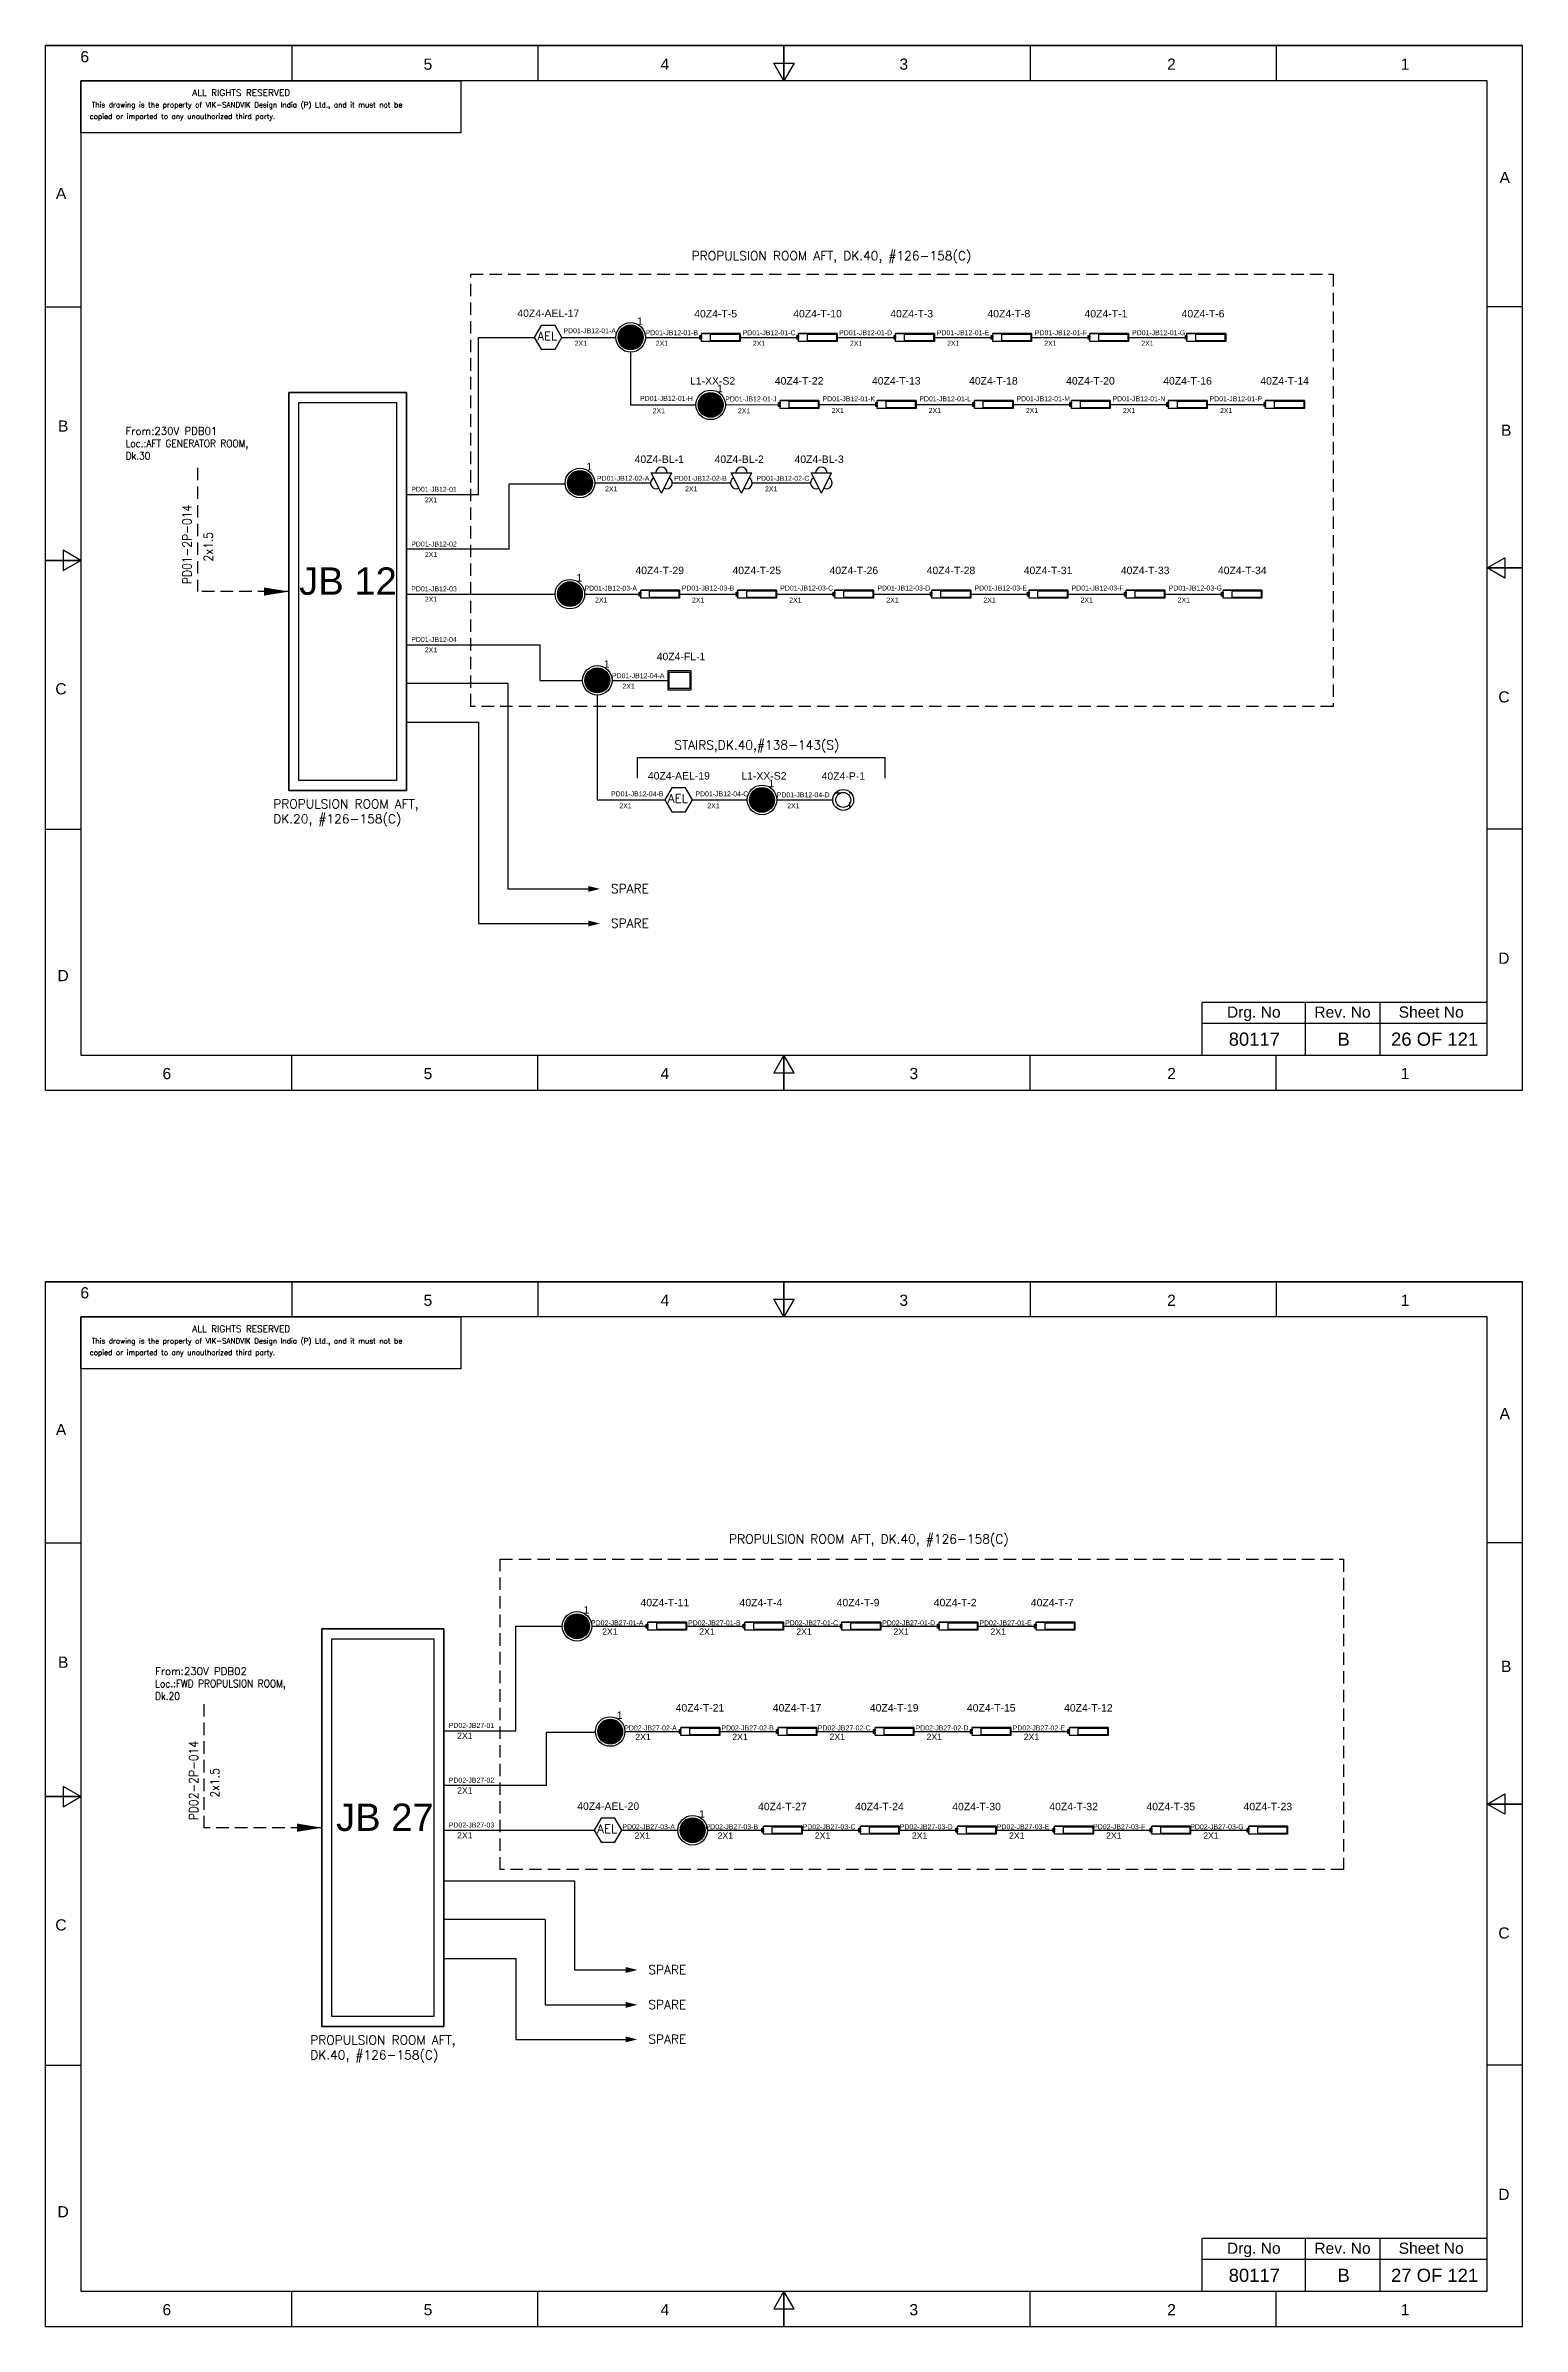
# Model space of a CAD drawing. Header units: inches. Extents: x -3311 to 1429, y -713 to 2436.
# Drawn here: x 180.5 to 477.5, y 1612.5 to 2071.1 of the extents above; entities that cross this region are included whole.
import ezdxf
from ezdxf.enums import TextEntityAlignment as Align

# ---------------------------------------------------------------- set-up
doc = ezdxf.new("R2010")
doc.units = ezdxf.units.IN
doc.linetypes.add('HIDDEN', pattern=[0.375, 0.25, -0.125])
doc.linetypes.add('SOLID', pattern=[0])
for name, color, linetype, lineweight in [('ELEC_TXT-025', 1, 'Continuous', 25), ('HEL-025', 1, 'Continuous', 25), ('HEL-035', 2, 'Continuous', 35)]:
    doc.layers.add(name, color=color, linetype=linetype, lineweight=lineweight)
doc.layers.add('LINE', color=3, linetype='SOLID')
doc.styles.add('_NORMAL', font='arial.ttf')
doc.styles.add('ROMANS', font='simplex.shx', dxfattribs={"width": 0.88})
doc.styles.get("Standard").update_dxf_attribs({"font": 'arial.ttf'})
doc.dimstyles.get("Standard").update_dxf_attribs({"dimtxt": 0.18, "dimasz": 0.18, "dimexe": 0.18, "dimexo": 0.0625, "dimgap": 0.09, "dimtad": 0, "dimtih": 1, "dimtoh": 1, "dimdec": 4, "dimzin": 0, "dimdsep": 46, "dimtxsty": 'Standard', "dimcen": 0.09, "dimadec": 0, "dimazin": 0, "dimtfac": 1, "dimtdec": 4, "dimtofl": 0, "dimtmove": 0, "dimatfit": 3, "dimfxl": 1, "dimtolj": 1, "dimtzin": 0, "dimarcsym": 0})
pattern_1 = [(0, (0, 0), (0, 6.985), [5.08, -1.905]), (90, (0, 0), (-6.985, 4e-16), [5.08, -1.905])]

# ---------------------------------------------------------------- blocks, each defined once
blk = doc.blocks.new('fr')
at = {"color": 7, "linetype": 'Continuous'}
for p, q in [((33763.99, 4500.4), (33466.99, 4500.4)), ((33466.99, 4500.4), (33763.99, 4500.4)), ((33466.99, 4290.33), (33466.99, 4500.4)), ((33516.49, 4500.4), (33516.49, 4493.33)), ((33565.99, 4500.4), (33565.99, 4493.33)), ((33615.49, 4500.4), (33615.49, 4493.33)), ((33615.49, 4493.33), (33615.49, 4500.4)), ((33615.49, 4500.4), (33615.49, 4493.33)), ((33664.99, 4500.4), (33664.99, 4493.33)), ((33714.49, 4500.4), (33714.49, 4493.33)), ((33763.99, 4290.33), (33763.99, 4500.4)), ((33763.99, 4290.33), (33763.99, 4500.4)), ((33615.49, 4493.33), (33613.45, 4496.87)), ((33613.45, 4496.87), (33617.53, 4496.87)), ((33617.53, 4496.87), (33615.49, 4493.33)), ((33756.92, 4493.33), (33474.06, 4493.33)), ((33474.06, 4493.33), (33474.06, 4297.41)), ((33756.92, 4297.41), (33756.92, 4493.33)), ((33466.99, 4447.89), (33474.06, 4447.89)), ((33763.99, 4447.89), (33756.92, 4447.89)), ((33474.06, 4396.87), (33470.53, 4398.91)), ((33470.53, 4398.91), (33470.53, 4394.83)), ((33466.99, 4396.87), (33474.06, 4396.87)), ((33474.06, 4396.87), (33466.99, 4396.87)), ((33466.99, 4396.87), (33474.06, 4396.87)), ((33470.53, 4394.83), (33474.06, 4396.87)), ((33756.92, 4395.37), (33760.45, 4397.41)), ((33763.99, 4395.37), (33756.92, 4395.37)), ((33760.45, 4393.33), (33756.92, 4395.37)), ((33756.92, 4395.37), (33763.99, 4395.37)), ((33763.99, 4395.37), (33756.92, 4395.37)), ((33760.45, 4397.41), (33760.45, 4393.33)), ((33466.99, 4342.85), (33474.06, 4342.85)), ((33763.99, 4342.85), (33756.92, 4342.85)), ((33474.06, 4297.41), (33756.92, 4297.41)), ((33516.49, 4290.33), (33516.49, 4297.41)), ((33565.99, 4290.33), (33565.99, 4297.41)), ((33615.49, 4297.41), (33613.45, 4293.87)), ((33613.45, 4293.87), (33617.53, 4293.87)), ((33615.49, 4290.33), (33615.49, 4297.41)), ((33617.53, 4293.87), (33615.49, 4297.41)), ((33615.49, 4297.41), (33615.49, 4290.33)), ((33615.49, 4290.33), (33615.49, 4297.41)), ((33664.99, 4290.33), (33664.99, 4297.41)), ((33714.49, 4290.33), (33714.49, 4297.41)), ((33466.99, 4290.33), (33763.99, 4290.33)), ((33466.99, 4290.33), (33763.99, 4290.33))]:
    blk.add_line(p, q, dxfattribs=at)
at = {"color": 7, "style": '_NORMAL'}
for s, p in [('6', (33474.86, 4498.18)), ('5', (33543.88, 4496.68)), ('4', (33591.52, 4496.68)), ('3', (33639.57, 4496.68)), ('2', (33693.41, 4496.68)), ('1', (33740.39, 4496.68)), ('A', (33760.45, 4473.88)), ('A', (33470.1, 4470.68)), ('B', (33470.52, 4423.9)), ('B', (33760.74, 4423.06)), ('C', (33470.08, 4371.07)), ('C', (33760.29, 4369.44)), ('D', (33760.27, 4316.89)), ('D', (33470.51, 4313.39)), ('6', (33491.37, 4293.69)), ('5', (33543.89, 4293.69)), ('4', (33591.53, 4293.69)), ('3', (33641.59, 4293.69)), ('2', (33693.43, 4293.69)), ('1', (33740.41, 4293.69))]:
    blk.add_text(s, height=2.25, dxfattribs=at).set_placement(p, align=Align.MIDDLE_CENTER)
blk = doc.blocks.new('A$C4BAD7D21')
at = {"layer": 'HEL-025'}
blk.add_lwpolyline([(-34000, 0), (-34000, 2086), (-18714, 2086), (-18714, 0)], close=True, dxfattribs=at)
at = {"layer": 'HEL-025', "style": 'ROMANS'}
for s, p in [('This drawing is the property of VIK-SANDVIK Design India (P) Ltd., and it must not be', (-33558, 1016)), (' copied or imparted to any unauthorized third party.', (-33785, 550))]:
    blk.add_text(s, height=210, dxfattribs=at).set_placement(p)
at = {"layer": 'HEL-035', "style": 'ROMANS'}
blk.add_text('     ALL RIGHTS RESERVED', height=262.5, dxfattribs=at).set_placement((-30497, 1476))
blk = doc.blocks.new('13')
for points in [[(436.88, 1959.44), (441.46, 1959.44), (441.46, 1955.44), (436.88, 1955.44)], [(437.07, 1959.08), (441.26, 1959.08), (441.26, 1955.8), (437.07, 1955.8)]]:
    blk.add_lwpolyline(points, close=True)
blk = doc.blocks.new('LED FLOOD LIGHT 100W')
blk.add_blockref('13', (5123.55, -712.19))
blk.add_attdef('TAG_NO', (5558.98, 1249.67), '', height=1.5)
blk = doc.blocks.new('FIXED_KEY_SWITCH')
h = blk.add_hatch(color=1)
h.dxf.hatch_style = 1
edge = h.paths.add_edge_path()
edge.add_arc((848.13, 1737.46), 2.5, 0, 360)
at = {"color": 1}
blk.add_circle((848.13, 1737.46), 2.5, dxfattribs=at)
at = {"color": 7, "insert": (849.44, 1741.5), "char_height": 1.5, "attachment_point": 1, "style": '_NORMAL'}
blk.add_mtext_dynamic_manual_height_columns('1', width=1.5, gutter_width=7.5, heights=[0], dxfattribs=at)
blk = doc.blocks.new('SWT')
blk.add_blockref('FIXED_KEY_SWITCH', (0, 0))
blk.add_attdef('TAG_NO', (844.55, 1741.11), '', height=1.5)
blk = doc.blocks.new('2A')
at = {"color": 7, "lineweight": -3, "ltscale": 2.5}
blk.add_line((790.02, 1997.62, -0.03), (782.23, 1997.62, -0.03), dxfattribs=at)
at = {"color": 7, "lineweight": -3, "ltscale": 2.5, "elevation": -0.03}
for points in [[(781.91, 1997.21), (782.23, 1997.21), (782.23, 1996.94), (781.91, 1996.94)], [(781.91, 1996.7), (782.23, 1996.7), (782.23, 1996.44), (781.91, 1996.44)], [(782.23, 1997.62), (790.02, 1997.62), (790.02, 1996.02), (782.23, 1996.02)], [(784.03, 1997.5), (789.88, 1997.5), (789.88, 1996.14), (784.03, 1996.14)]]:
    blk.add_lwpolyline(points, close=True, dxfattribs=at)
blk = doc.blocks.new('LED TUBE LIGHT 30W')
blk.add_blockref('2A', (179.91, -357.89))
blk.add_attdef('TAG_NO.', (962.52, 1642.97), '', height=1.5)
blk = doc.blocks.new('AEL')
at = {"color": 4}
blk.add_lwpolyline([(989.98, -190.09), (992.75, -190.09), (994.14, -187.69), (992.75, -185.28), (989.98, -185.28), (988.59, -187.69)], close=True, dxfattribs=at)
at = {"color": 4, "style": 'ROMANS'}
blk.add_text('AEL', height=1.725, dxfattribs=at).set_placement((989.2, -188.27))
blk = doc.blocks.new('AEL_L')
blk.add_blockref('AEL', (0, 0))
blk.add_attdef('TAG_NO', (986.55, -183.59), '', height=1.5)
blk = doc.blocks.new('1')
h = blk.add_hatch()
h.set_pattern_fill('ANGLE', color=6)
h.set_pattern_definition(pattern_1)
h.paths.add_polyline_path([(303.23, 2044.43, 1), (306.22, 2044.43, 1)], flags=0)
h.paths.add_polyline_path([(302.63, 2044.43, 1), (306.83, 2044.43, 1)])
h.paths.add_polyline_path([(306.22, 2044.43, -1), (303.23, 2044.43, -1)], flags=16)
h = blk.add_hatch()
h.set_pattern_fill('ANGLE', color=6)
h.set_pattern_definition(pattern_1)
h.paths.add_polyline_path([(303.23, 2044.43, 1), (306.22, 2044.43, 1)])
at = {"color": 6}
for radius in [2.1, 1.5]:
    blk.add_circle((304.73, 2044.43), radius, dxfattribs=at)
blk = doc.blocks.new('LED PENDENT LIGHT 15W')
blk.add_blockref('1', (0, 0))
blk.add_attdef('TAG_NO', (301.63, 2048.1), '', height=1.5)
blk = doc.blocks.new('11')
for p, q in [((438, 1973.54, -0.08), (442.11, 1973.54, -0.08)), ((440.05, 1969.42, -0.08), (438, 1973.54, -0.08)), ((440.05, 1969.42, -0.08), (442.11, 1973.54, -0.08))]:
    blk.add_line(p, q)
for centre, start, end in [((439.02, 1971.48, -0.08), 116.5651, 296.5651), ((440.05, 1973.54, -0.08), 0, 180), ((441.08, 1971.48, -0.08), 243.4349, 63.4349)]:
    blk.add_arc(centre, 1.15, start, end)
blk = doc.blocks.new('BILGE LIGHT')
blk.add_blockref('11', (1524.93, -1711.73))
blk.add_attdef('TAG_NO', (1960.14, 263.52), '', height=1.5)

msp = doc.modelspace()

# ---------------------------------------------------------------- linework, layer by layer
for p, q in [((267.56, 1980.85), (267.56, 2012.46)), ((298.19, 2009.49, -0.03), (298.19, 1998.89, -0.03)), ((273.48, 1942.86), (253.1, 1942.86)), ((291.49, 1940.51), (291.49, 1919.45)), ((299.53, 1928, -0.03), (349.29, 1928, -0.03)), ((275.09, 1732.27), (275.09, 1753.27)), ((281.01, 1694.28), (260.62, 1694.28))]:
    msp.add_line(p, q)
at = {"color": 7, "linetype": 'Continuous'}
for p, q in [((470.46, 1878.73), (413.14, 1878.73)), ((413.14, 1868.14), (413.14, 1878.73)), ((433.91, 1868.14), (433.91, 1878.73)), ((448.93, 1868.14), (448.93, 1878.73)), ((413.14, 1874.55), (470.46, 1874.55)), ((470.46, 1630.15), (413.14, 1630.15)), ((413.14, 1619.56), (413.14, 1630.15)), ((433.91, 1619.56), (433.91, 1630.15)), ((448.93, 1619.56), (448.93, 1630.15)), ((413.14, 1625.97), (470.46, 1625.97))]:
    msp.add_line(p, q, dxfattribs=at)
at = {"linetype": 'HIDDEN', "ltscale": 10}
for points in [[(266.05, 2025.18), (439.46, 2025.18), (439.46, 1938.25), (266.05, 1938.25)], [(271.95, 1766.74), (441.54, 1766.74), (441.54, 1704.36), (271.95, 1704.36)]]:
    msp.add_lwpolyline(points, close=True, dxfattribs=at)
for points in [[(211.06, 1986.22), (211.06, 1961.35)], [(212.38, 1737.64), (212.38, 1712.77)]]:
    msp.add_lwpolyline(points, dxfattribs=at)
for points in [[(289.66, 1901.55, 1.18, 0, 0), (292.02, 1901.55, 0, 0, 0)], [(289.66, 1894.6, 1.18, 0, 0), (292.02, 1894.6, 0, 0, 0)], [(297.19, 1684.16, 1.18, 0, 0), (299.54, 1684.16, 0, 0, 0)], [(297.19, 1677.14, 1.18, 0, 0), (299.54, 1677.14, 0, 0, 0)], [(297.19, 1670.19, 1.18, 0, 0), (299.54, 1670.19, 0, 0, 0)]]:
    msp.add_lwpolyline(points, format="xyseb")
at = {"layer": 'LINE', "color": 0}
for p, q in [((267.56, 2012.46), (278.82, 2012.46)), ((284.37, 2012.46), (295.22, 2012.46, -0.03)), ((301.17, 2012.46, -0.03), (312.42, 2012.46, -0.05)), ((320.22, 2012.46, -0.05), (331.95, 2012.46, -0.08)), ((339.75, 2012.46, -0.08), (351.48, 2012.46, -0.11)), ((359.27, 2012.46, -0.11), (371, 2012.46, -0.13)), ((378.8, 2012.46, -0.13), (390.53, 2012.46, -0.16)), ((398.33, 2012.46, -0.16), (410.06, 2012.46, -0.19)), ((229.48, 2001.35), (229.48, 1921.35)), ((253.1, 2001.35), (229.48, 2001.35)), ((253.1, 1921.35), (253.1, 2001.35)), ((298.19, 1998.89, -0.03), (311.31, 1998.89, -0.05)), ((317.26, 1998.89, -0.05), (328.25, 1998.95, -0.05)), ((336.05, 1998.95, -0.05), (347.78, 1998.95, -0.08)), ((355.58, 1998.95, -0.08), (367.31, 1998.95, -0.11)), ((375.11, 1998.95, -0.11), (386.83, 1998.95, -0.13)), ((394.63, 1998.95, -0.13), (406.36, 1998.95, -0.16)), ((414.16, 1998.95, -0.16), (425.89, 1998.95, -0.19)), ((273.77, 1969.85), (273.77, 1983.03)), ((273.77, 1983.03), (285.02, 1983.03)), ((290.97, 1983.18, 0), (302.22, 1983.18, -0.03)), ((306.57, 1983.18, -0.03), (318.3, 1983.18, -0.05)), ((322.65, 1983.18, -0.05), (334.38, 1983.18, -0.08)), ((253.1, 1980.85), (267.56, 1980.85)), ((273.77, 1969.85), (253.1, 1969.85)), ((253.1, 1960.83), (282.99, 1960.83)), ((288.94, 1960.83, 0), (300.2, 1960.83, -0.03)), ((308, 1960.83, -0.03), (319.72, 1960.83, -0.05)), ((327.52, 1960.83, -0.05), (339.25, 1960.83, -0.08)), ((347.05, 1960.83, -0.08), (358.78, 1960.83, -0.11)), ((366.58, 1960.83, -0.11), (378.3, 1960.83, -0.14)), ((386.1, 1960.83, -0.14), (397.83, 1960.83, -0.16)), ((405.63, 1960.83, -0.16), (417.36, 1960.83, -0.19)), ((253.1, 1950.66), (279.99, 1950.66)), ((279.99, 1943.49), (279.99, 1950.66)), ((273.48, 1942.86), (273.48, 1901.55)), ((279.99, 1943.49), (288.51, 1943.49)), ((294.46, 1943.49, 0), (305.72, 1943.49, -0.03)), ((253.1, 1935.06), (267.56, 1935.06)), ((267.56, 1935.06), (267.56, 1894.6)), ((299.53, 1928, -0.03), (299.53, 1923.81, -0.03)), ((349.29, 1928, -0.03), (349.29, 1923.81, -0.03)), ((229.48, 1921.35), (253.1, 1921.35)), ((291.49, 1919.45), (305.08, 1919.45, -0.03)), ((310.63, 1919.45, -0.03), (321.63, 1919.45, -0.03)), ((327.58, 1919.45, -0.03), (338.84, 1919.45, -0.05)), ((273.48, 1901.55), (289.75, 1901.55)), ((267.56, 1894.6), (289.75, 1894.6)), ((236.11, 1752.77), (236.11, 1672.77)), ((260.62, 1752.77), (236.11, 1752.77)), ((260.62, 1672.77), (260.62, 1752.77)), ((275.09, 1753.27), (284.43, 1753.27)), ((290.38, 1753.27, 0), (301.63, 1753.27, -0.03)), ((309.43, 1753.27, -0.03), (321.16, 1753.27, -0.05)), ((328.95, 1753.27, -0.05), (340.68, 1753.27, -0.08)), ((348.48, 1753.27, -0.08), (360.21, 1753.27, -0.11)), ((368.01, 1753.27, -0.11), (379.74, 1753.27, -0.14)), ((260.62, 1732.27), (275.09, 1732.27)), ((281.3, 1721.27), (281.3, 1731.95)), ((281.3, 1731.95), (291.1, 1731.95)), ((297.05, 1732.1, 0), (308.3, 1732.1, -0.03)), ((316.1, 1732.1, -0.03), (327.83, 1732.1, -0.05)), ((335.63, 1732.1, -0.05), (347.36, 1732.1, -0.08)), ((355.16, 1732.1, -0.08), (366.88, 1732.1, -0.11)), ((374.68, 1732.1, -0.11), (386.41, 1732.1, -0.14)), ((281.3, 1721.27), (260.62, 1721.27)), ((260.62, 1712.25), (290.86, 1712.25)), ((296.42, 1712.25), (307.67, 1712.25, -0.03)), ((313.62, 1712.25, -0.03), (324.87, 1712.25, -0.05)), ((332.67, 1712.25, -0.05), (344.4, 1712.25, -0.08)), ((352.2, 1712.25, -0.08), (363.93, 1712.25, -0.11)), ((371.73, 1712.25, -0.11), (383.46, 1712.25, -0.14)), ((391.25, 1712.25, -0.14), (402.98, 1712.25, -0.16)), ((410.78, 1712.25, -0.16), (422.51, 1712.25, -0.19)), ((260.62, 1702.08), (286.93, 1702.08)), ((286.93, 1702.08), (286.93, 1684.16)), ((281.01, 1694.28), (281.01, 1677.14)), ((260.62, 1686.48), (275.09, 1686.48)), ((275.09, 1686.48), (275.09, 1670.19)), ((286.93, 1684.16), (297.28, 1684.16)), ((281.01, 1677.14), (297.28, 1677.14)), ((236.11, 1672.77), (260.62, 1672.77)), ((275.09, 1670.19), (297.28, 1670.19))]:
    msp.add_line(p, q, dxfattribs=at)
for points in [[(229.48, 2001.35), (253.1, 2001.35), (253.1, 1921.35), (229.48, 1921.35)], [(231.48, 1999.35), (251.1, 1999.35), (251.1, 1923.35), (231.48, 1923.35)], [(236.11, 1752.77), (260.62, 1752.77), (260.62, 1672.77), (236.11, 1672.77)], [(238.11, 1750.77), (258.62, 1750.77), (258.62, 1674.77), (238.11, 1674.77)]]:
    msp.add_lwpolyline(points, close=True, dxfattribs=at)
for centre in [(298.19, 2012.46, -0.03), (314.28, 1998.89, -0.05), (287.99, 1983.18), (285.97, 1960.83), (291.49, 1943.49), (324.61, 1919.45, -0.03), (287.4, 1753.27), (294.07, 1732.1), (310.65, 1712.25, -0.03)]:
    msp.add_circle(centre, 2.97, dxfattribs=at)

# ---------------------------------------------------------------- block references
for name, p in [('fr', (-33286.46, -2429.27)), ('SWT', (-549.94, 275, -0.03)), ('SWT', (-560.14, 245.73)), ('SWT', (-562.16, 223.37)), ('SWT', (-556.64, 206.03)), ('fr', (-33286.46, -2677.85)), ('SWT', (-560.73, 15.82)), ('SWT', (-554.05, -5.36)), ('SWT', (-537.48, -25.21, -0.03))]:
    msp.add_blockref(name, p)
ref = msp.add_blockref('AEL_L', (-709.77, 2200.15))
ref.add_attrib('TAG_NO', '40Z4-AEL-17', (275.4, 2016.56), dxfattribs={"color": 4, "height": 1.5})
ref = msp.add_blockref('LED TUBE LIGHT 30W', (-649.71, 373.53, -0.03))
ref.add_attrib('TAG_NO.', '40Z4-T-5', (310.98, 2016.48, -0.03), dxfattribs={"height": 1.5})
ref = msp.add_blockref('LED TUBE LIGHT 30W', (-630.18, 373.53, -0.05))
ref.add_attrib('TAG_NO.', '40Z4-T-10', (330.89, 2016.48, -0.05), dxfattribs={"height": 1.5})
ref = msp.add_blockref('LED TUBE LIGHT 30W', (-610.66, 373.53, -0.08))
ref.add_attrib('TAG_NO.', '40Z4-T-3', (350.41, 2016.48, -0.08), dxfattribs={"height": 1.5})
ref = msp.add_blockref('LED TUBE LIGHT 30W', (-591.13, 373.53, -0.11))
ref.add_attrib('TAG_NO.', '40Z4-T-8', (369.94, 2016.48, -0.11), dxfattribs={"height": 1.5})
ref = msp.add_blockref('LED TUBE LIGHT 30W', (-571.6, 373.53, -0.13))
ref.add_attrib('TAG_NO.', '40Z4-T-1', (389.47, 2016.48, -0.13), dxfattribs={"height": 1.5})
ref = msp.add_blockref('LED TUBE LIGHT 30W', (-552.07, 373.53, -0.16))
ref.add_attrib('TAG_NO.', '40Z4-T-6', (409, 2016.48, -0.16), dxfattribs={"height": 1.5})
ref = msp.add_blockref('SWT', (-533.85, 261.43, -0.05))
ref.add_attrib('TAG_NO', 'L1-XX-S2', (310.13, 2002.96, -0.05), dxfattribs={"height": 1.5})
ref = msp.add_blockref('LED TUBE LIGHT 30W', (-633.88, 360.02, -0.03))
ref.add_attrib('TAG_NO.', '40Z4-T-22', (327.19, 2002.97, -0.03), dxfattribs={"height": 1.5})
ref = msp.add_blockref('LED TUBE LIGHT 30W', (-614.35, 360.02, -0.05))
ref.add_attrib('TAG_NO.', '40Z4-T-13', (346.72, 2002.97, -0.05), dxfattribs={"height": 1.5})
ref = msp.add_blockref('LED TUBE LIGHT 30W', (-594.82, 360.02, -0.08))
ref.add_attrib('TAG_NO.', '40Z4-T-18', (366.25, 2002.97, -0.08), dxfattribs={"height": 1.5})
ref = msp.add_blockref('LED TUBE LIGHT 30W', (-575.3, 360.02, -0.11))
ref.add_attrib('TAG_NO.', '40Z4-T-20', (385.77, 2002.97, -0.11), dxfattribs={"height": 1.5})
ref = msp.add_blockref('LED TUBE LIGHT 30W', (-555.77, 360.02, -0.13))
ref.add_attrib('TAG_NO.', '40Z4-T-16', (405.3, 2002.97, -0.13), dxfattribs={"height": 1.5})
ref = msp.add_blockref('LED TUBE LIGHT 30W', (-536.24, 360.02, -0.16))
ref.add_attrib('TAG_NO.', '40Z4-T-14', (424.83, 2002.97, -0.16), dxfattribs={"height": 1.5})
ref = msp.add_blockref('BILGE LIGHT', (-1660.59, 1723.43, 0.05))
ref.add_attrib('TAG_NO', '40Z4-BL-1', (298.99, 1987.21, 0.05), dxfattribs={"height": 1.5})
ref = msp.add_blockref('BILGE LIGHT', (-1644.51, 1723.43, 0.02))
ref.add_attrib('TAG_NO', '40Z4-BL-2', (315.07, 1987.21, 0.02), dxfattribs={"height": 1.5})
ref = msp.add_blockref('BILGE LIGHT', (-1628.43, 1723.43, 0))
ref.add_attrib('TAG_NO', '40Z4-BL-3', (331.15, 1987.21, 0), dxfattribs={"height": 1.5})
ref = msp.add_blockref('LED TUBE LIGHT 30W', (-661.93, 321.9))
ref.add_attrib('TAG_NO.', '40Z4-T-29', (299.14, 1964.85), dxfattribs={"height": 1.5})
ref = msp.add_blockref('LED TUBE LIGHT 30W', (-642.41, 321.9, -0.03))
ref.add_attrib('TAG_NO.', '40Z4-T-25', (318.66, 1964.85, -0.03), dxfattribs={"height": 1.5})
ref = msp.add_blockref('LED TUBE LIGHT 30W', (-622.88, 321.9, -0.05))
ref.add_attrib('TAG_NO.', '40Z4-T-26', (338.19, 1964.85, -0.05), dxfattribs={"height": 1.5})
ref = msp.add_blockref('LED TUBE LIGHT 30W', (-603.35, 321.9, -0.08))
ref.add_attrib('TAG_NO.', '40Z4-T-28', (357.72, 1964.85, -0.08), dxfattribs={"height": 1.5})
ref = msp.add_blockref('LED TUBE LIGHT 30W', (-583.83, 321.9, -0.11))
ref.add_attrib('TAG_NO.', '40Z4-T-31', (377.24, 1964.85, -0.11), dxfattribs={"height": 1.5})
ref = msp.add_blockref('LED TUBE LIGHT 30W', (-564.3, 321.9, -0.14))
ref.add_attrib('TAG_NO.', '40Z4-T-33', (396.77, 1964.85, -0.14), dxfattribs={"height": 1.5})
ref = msp.add_blockref('LED TUBE LIGHT 30W', (-544.77, 321.9, -0.16))
ref.add_attrib('TAG_NO.', '40Z4-T-34', (416.3, 1964.85, -0.16), dxfattribs={"height": 1.5})
ref = msp.add_blockref('LED FLOOD LIGHT 100W', (-5254.71, 698.24, -0.03))
ref.add_attrib('TAG_NO', '40Z4-FL-1', (303.43, 1947.54, -0.03), dxfattribs={"height": 1.5})
ref = msp.add_blockref('AEL_L', (-683.51, 2107.14, -0.03))
ref.add_attrib('TAG_NO', '40Z4-AEL-19', (301.66, 1923.55, -0.03), dxfattribs={"color": 4, "height": 1.5})
ref = msp.add_blockref('SWT', (-523.52, 182, -0.03))
ref.add_attrib('TAG_NO', 'L1-XX-S2', (320.46, 1923.53, -0.03), dxfattribs={"height": 1.5})
ref = msp.add_blockref('LED PENDENT LIGHT 15W', (36.21, -124.98, -0.05))
ref.add_attrib('TAG_NO', '40Z4-P-1', (336.6, 1923.49, -0.05), dxfattribs={"height": 1.5})
ref = msp.add_blockref('LED TUBE LIGHT 30W', (-660.5, 114.35))
ref.add_attrib('TAG_NO.', '40Z4-T-11', (300.18, 1757.29), dxfattribs={"height": 1.5})
ref = msp.add_blockref('LED TUBE LIGHT 30W', (-640.98, 114.35, -0.03))
ref.add_attrib('TAG_NO.', '40Z4-T-4', (320.09, 1757.29, -0.03), dxfattribs={"height": 1.5})
ref = msp.add_blockref('LED TUBE LIGHT 30W', (-621.45, 114.35, -0.05))
ref.add_attrib('TAG_NO.', '40Z4-T-9', (339.62, 1757.29, -0.05), dxfattribs={"height": 1.5})
ref = msp.add_blockref('LED TUBE LIGHT 30W', (-601.92, 114.35, -0.08))
ref.add_attrib('TAG_NO.', '40Z4-T-2', (359.15, 1757.29, -0.08), dxfattribs={"height": 1.5})
ref = msp.add_blockref('LED TUBE LIGHT 30W', (-582.39, 114.35, -0.11))
ref.add_attrib('TAG_NO.', '40Z4-T-7', (378.68, 1757.29, -0.11), dxfattribs={"height": 1.5})
ref = msp.add_blockref('LED TUBE LIGHT 30W', (-653.83, 93.17))
ref.add_attrib('TAG_NO.', '40Z4-T-21', (307.24, 1736.12), dxfattribs={"height": 1.5})
ref = msp.add_blockref('LED TUBE LIGHT 30W', (-634.3, 93.17, -0.03))
ref.add_attrib('TAG_NO.', '40Z4-T-17', (326.77, 1736.12, -0.03), dxfattribs={"height": 1.5})
ref = msp.add_blockref('LED TUBE LIGHT 30W', (-614.77, 93.17, -0.05))
ref.add_attrib('TAG_NO.', '40Z4-T-19', (346.3, 1736.12, -0.05), dxfattribs={"height": 1.5})
ref = msp.add_blockref('LED TUBE LIGHT 30W', (-595.25, 93.17, -0.08))
ref.add_attrib('TAG_NO.', '40Z4-T-15', (365.82, 1736.12, -0.08), dxfattribs={"height": 1.5})
ref = msp.add_blockref('LED TUBE LIGHT 30W', (-575.72, 93.17, -0.11))
ref.add_attrib('TAG_NO.', '40Z4-T-12', (385.35, 1736.12, -0.11), dxfattribs={"height": 1.5})
ref = msp.add_blockref('AEL_L', (-697.72, 1899.94))
ref.add_attrib('TAG_NO', '40Z4-AEL-20', (287.45, 1716.35), dxfattribs={"color": 4, "height": 1.5})
ref = msp.add_blockref('LED TUBE LIGHT 30W', (-637.26, 73.32, -0.03))
ref.add_attrib('TAG_NO.', '40Z4-T-27', (323.81, 1716.27, -0.03), dxfattribs={"height": 1.5})
ref = msp.add_blockref('LED TUBE LIGHT 30W', (-617.73, 73.32, -0.05))
ref.add_attrib('TAG_NO.', '40Z4-T-24', (343.34, 1716.27, -0.05), dxfattribs={"height": 1.5})
ref = msp.add_blockref('LED TUBE LIGHT 30W', (-598.2, 73.32, -0.08))
ref.add_attrib('TAG_NO.', '40Z4-T-30', (362.87, 1716.27, -0.08), dxfattribs={"height": 1.5})
ref = msp.add_blockref('LED TUBE LIGHT 30W', (-578.68, 73.32, -0.11))
ref.add_attrib('TAG_NO.', '40Z4-T-32', (382.39, 1716.27, -0.11), dxfattribs={"height": 1.5})
ref = msp.add_blockref('LED TUBE LIGHT 30W', (-559.15, 73.32, -0.14))
ref.add_attrib('TAG_NO.', '40Z4-T-35', (401.92, 1716.27, -0.14), dxfattribs={"height": 1.5})
ref = msp.add_blockref('LED TUBE LIGHT 30W', (-539.62, 73.32, -0.16))
ref.add_attrib('TAG_NO.', '40Z4-T-23', (421.45, 1716.27, -0.16), dxfattribs={"height": 1.5})
at = {"layer": 'ELEC_TXT-025', "color": 0, "xscale": 0.005, "yscale": 0.005, "zscale": 0.005}
for p in [(357.61, 2053.63), (357.61, 1805.05)]:
    msp.add_blockref('A$C4BAD7D21', p, dxfattribs=at)

# ---------------------------------------------------------------- texts
at = {"color": 7}
for s, height, p in [('PD01-JB12-01-A', 1, (284.67, 2013.3, 0.03)), ('PD01-JB12-01-B', 1, (301.2, 2012.9, 0.03)), ('PD01-JB12-01-C', 1, (320.71, 2012.9, 0.03)), ('PD01-JB12-01-D', 1, (340.13, 2012.9, 0.03)), ('PD01-JB12-01-E', 1, (359.77, 2012.9, 0.03)), ('PD01-JB12-01-F', 1, (379.49, 2012.9, 0.03)), ('PD01-JB12-01-G', 1, (399.02, 2012.9)), ('2X1', 1, (286.93, 2010.77)), ('2X1', 1, (303.23, 2010.77, -0.03)), ('2X1', 1, (322.78, 2010.77, -0.05)), ('2X1', 1, (342.31, 2010.77, -0.08)), ('2X1', 1, (361.83, 2010.77, -0.11)), ('2X1', 1, (381.36, 2010.77, -0.13)), ('2X1', 1, (400.89, 2010.77, -0.16)), ('PD01-JB12-01-H', 1, (300.08, 1999.7, 0.02)), ('PD01-JB12-01-J', 1, (317.22, 1999.58, 0)), ('PD01-JB12-01-K', 1, (336.78, 1999.61, -0.03)), ('PD01-JB12-01-L', 1, (356.24, 1999.61, -0.05)), ('PD01-JB12-01-M', 1, (375.77, 1999.61, -0.08)), ('PD01-JB12-01-N', 1, (395.08, 1999.61, -0.11)), ('PD01-JB12-01-P', 1, (414.61, 1999.61, -0.13)), ('2X1', 1, (302.61, 1997.2, -0.03)), ('2X1', 1, (319.77, 1997.2, -0.05)), ('2X1', 1, (338.59, 1997.26, -0.05)), ('2X1', 1, (358.14, 1997.26, -0.08)), ('2X1', 1, (377.67, 1997.26, -0.11)), ('2X1', 1, (397.19, 1997.26, -0.13)), ('2X1', 1, (416.72, 1997.26, -0.16)), ('PD01-JB12-01', 1, (254.07, 1981.41)), ('PD01-JB12-02-A', 1, (291.41, 1983.62, 0.05)), ('2X1', 1, (293.05, 1981.5)), ('PD01-JB12-02-B', 1, (306.94, 1983.62, 0.05)), ('2X1', 1, (309.13, 1981.5, -0.03)), ('PD01-JB12-02-C', 1, (323.48, 1983.62, 0.05)), ('2X1', 1, (325.21, 1981.5, -0.05)), ('2X1', 1, (256.8, 1979.31)), ('PD01-JB12-02', 1, (254.07, 1970.41)), ('2X1', 1, (256.8, 1968.31)), ('PD01-JB12-03', 1, (254.07, 1961.39)), ('2X1', 1, (256.8, 1959.29)), ('PD01-JB12-03-A', 1, (288.91, 1961.53, 0.05)), ('2X1', 1, (291.03, 1959.14)), ('PD01-JB12-03-B', 1, (308.46, 1961.56, 0.03)), ('2X1', 1, (310.53, 1959.14, -0.03)), ('PD01-JB12-03-C', 1, (328.28, 1961.56)), ('2X1', 1, (330.08, 1959.14, -0.05)), ('PD01-JB12-03-D', 1, (347.81, 1961.56, -0.03)), ('2X1', 1, (349.61, 1959.14, -0.08)), ('PD01-JB12-03-E', 1, (367.34, 1961.56, -0.05)), ('2X1', 1, (369.14, 1959.14, -0.11)), ('PD01-JB12-03-F', 1, (386.87, 1961.56, -0.08)), ('2X1', 1, (388.66, 1959.14, -0.14)), ('PD01-JB12-03-G', 1, (406.39, 1961.56, -0.11)), ('2X1', 1, (408.19, 1959.14, -0.16)), ('PD01-JB12-04', 1, (254.07, 1951.22)), ('2X1', 1, (256.8, 1949.12)), ('PD01-JB12-04-A', 1, (294.43, 1943.93, 0.05)), ('2X1', 1, (296.55, 1941.8)), ('PD01-JB12-04-B', 1, (294.24, 1920.17, 0.05)), ('2X1', 1, (295.91, 1917.77)), ('PD01-JB12-04-C', 1, (311.21, 1920.17, 0.05)), ('2X1', 1, (313.61, 1917.77, -0.03)), ('PD01-JB12-04-D', 1, (327.56, 1919.97, 0.02)), ('2X1', 1, (329.67, 1917.77, -0.03)), ('PD02-JB27-01-A', 1, (290.21, 1753.46)), ('2X1', 1.25, (292.46, 1751.59)), ('PD02-JB27-01-B', 1, (309.74, 1753.46, -0.03)), ('2X1', 1.25, (311.99, 1751.59, -0.03)), ('PD02-JB27-01-C', 1, (329.26, 1753.46, -0.05)), ('2X1', 1.25, (331.51, 1751.59, -0.05)), ('PD02-JB27-01-D', 1, (348.79, 1753.46, -0.08)), ('2X1', 1.25, (351.04, 1751.59, -0.08)), ('PD02-JB27-01-E', 1, (368.32, 1753.46, -0.11)), ('2X1', 1.25, (370.57, 1751.59, -0.11)), ('PD02-JB27-01', 1, (261.6, 1732.83)), ('2X1', 1.25, (263.29, 1730.63)), ('PD02-JB27-02-A', 1, (296.91, 1732.33)), ('2X1', 1.25, (299.13, 1730.41)), ('PD02-JB27-02-B', 1, (316.44, 1732.33, -0.03)), ('2X1', 1.25, (318.64, 1730.41, -0.03)), ('PD02-JB27-02-C', 1, (335.82, 1732.33, -0.05)), ('2X1', 1.25, (338.19, 1730.41, -0.05)), ('PD02-JB27-02-D', 1, (355.5, 1732.33, -0.08)), ('2X1', 1.25, (357.71, 1730.41, -0.08)), ('PD02-JB27-02-E', 1, (375.02, 1732.33, -0.11)), ('2X1', 1.25, (377.24, 1730.41, -0.11)), ('PD02-JB27-02', 1, (261.6, 1721.83)), ('2X1', 1.25, (263.29, 1719.63)), ('PD02-JB27-03', 1, (261.6, 1712.81)), ('2X1', 1.25, (263.29, 1710.61)), ('PD02-JB27-03-A', 1, (296.53, 1712.46)), ('2X1', 1.25, (298.98, 1710.56)), ('PD02-JB27-03-B', 1, (313.26, 1712.46, -0.03)), ('2X1', 1.25, (315.68, 1710.56, -0.03)), ('PD02-JB27-03-C', 1, (332.78, 1712.46, -0.05)), ('2X1', 1.25, (335.23, 1710.56, -0.05)), ('PD02-JB27-03-D', 1, (352.31, 1712.46, -0.08)), ('2X1', 1.25, (354.76, 1710.56, -0.08)), ('PD02-JB27-03-E', 1, (371.84, 1712.46, -0.11)), ('2X1', 1.25, (374.29, 1710.56, -0.11)), ('PD02-JB27-03-F', 1, (391.22, 1712.46, -0.14)), ('2X1', 1.25, (393.81, 1710.56, -0.14)), ('PD02-JB27-03-G', 1, (410.74, 1712.46, -0.16)), ('2X1', 1.25, (413.34, 1710.56, -0.16))]:
    msp.add_text(s, height=height, dxfattribs=at).set_placement(p)
at = {"color": 7, "lineweight": 30}
for s, p in [('JB 12 ', (242.41, 1963.45)), ('JB 27', (248.77, 1714.87))]:
    msp.add_text(s, height=5.5, dxfattribs=at).set_placement(p, align=Align.MIDDLE_CENTER)
at = {"color": 7}
for s, height, p in [('Drg. No', 2.246, (423.51, 1876.78)), ('Rev. No', 2.246, (441.35, 1876.78)), ('Sheet No', 2.246, (459.19, 1876.78)), ('80117', 2.653, (423.62, 1871.34)), ('B', 2.65, (441.59, 1871.34)), ('26 OF 121', 2.653, (459.88, 1871.34)), ('Drg. No', 2.246, (423.51, 1628.2)), ('Rev. No', 2.246, (441.35, 1628.2)), ('Sheet No', 2.246, (459.19, 1628.2)), ('80117', 2.653, (423.62, 1622.76)), ('B', 2.65, (441.59, 1622.76)), ('27 OF 121', 2.653, (459.88, 1622.76))]:
    msp.add_text(s, height=height, dxfattribs=at).set_placement(p, align=Align.MIDDLE_CENTER)
at = {"color": 7, "char_height": 1.8, "attachment_point": 1, "style": '_NORMAL'}
for s, insert, width in [('{\\Fromans|c0;\\C2;PROPULSION ROOM AFT, DK.40, #126-158(C)}', (310.46, 2029.78), 74.1776), ('{\\Fromans|c0;\\C2;STAIRS,DK.40,#138-143(S)}', (306.99, 1931.39, -0.03), 39.515), ('{\\Fromans|c0;\\C2;PROPULSION ROOM AFT, \\PDK.20, #126-158(C)}', (226.3, 1919.55), 74.1776), ('{\\Fromans|c0;\\C2;SPARE}', (294.21, 1902.51), 8.1658), ('{\\Fromans|c0;\\C2;SPARE}', (294.21, 1895.55), 8.1658), ('{\\Fromans|c0;\\C2;PROPULSION ROOM AFT, DK.40, #126-158(C)}', (317.98, 1771.72), 74.1776), ('{\\Fromans|c0;\\C2;SPARE}', (301.74, 1685.11), 8.1658), ('{\\Fromans|c0;\\C2;SPARE}', (301.74, 1678.09), 8.1658), ('{\\Fromans|c0;\\C2;PROPULSION ROOM AFT, \\PDK.40, #126-158(C)}', (233.74, 1670.97), 74.1776), ('{\\Fromans|c0;\\C2;SPARE}', (301.74, 1671.14), 8.1658)]:
    msp.add_mtext(s, dxfattribs=dict(at, insert=insert, width=width))
at = {"color": 7, "char_height": 1.5, "width": 36.8884, "attachment_point": 1}
for s, insert in [('{\\Fromans|c0;\\C2;From:230V PDB01\\P\\Fsimplex|c0;\\W0.88;Loc.:AFT GENERATOR ROOM,      \\PDk.30}', (196.62, 1994.39)), ('{\\Fromans|c0;\\C2;From:230V PDB02\\P\\Fsimplex|c0;\\W0.88;Loc.:FWD PROPULSION ROOM,      \\PDk.20}', (202.56, 1744.99))]:
    msp.add_mtext(s, dxfattribs=dict(at, insert=insert))
at = {"color": 7, "char_height": 1.8, "width": 17.1296, "attachment_point": 1, "rotation": 90, "style": '_NORMAL'}
for s, insert in [('{\\Fromans|c0;\\W0.88;PD01-2P-014}', (208.07, 1962.84)), ('{\\Fromans|c0;\\W0.88;PD02-2P-014}', (209.39, 1714.26))]:
    msp.add_mtext(s, dxfattribs=dict(at, insert=insert))
at = {"color": 7, "char_height": 1.8, "attachment_point": 1, "rotation": 90, "style": '_NORMAL'}
for insert in [(212.34, 1967.4), (213.66, 1718.82)]:
    msp.add_mtext('{\\Fsimplex|c0;\\W0.88;2x1.5}', dxfattribs=dict(at, insert=insert))

# ---------------------------------------------------------------- leaders
at = {"linetype": 'HIDDEN', "ltscale": 10}
for points in [[(229.48, 1961.35), (211.06, 1961.35)], [(236.11, 1712.77), (212.38, 1712.77)]]:
    msp.add_leader(points, dimstyle='Standard', override={"dimasz": 5, "dimarcsym": 1}, dxfattribs=at)

doc.saveas('drawing.dxf')
